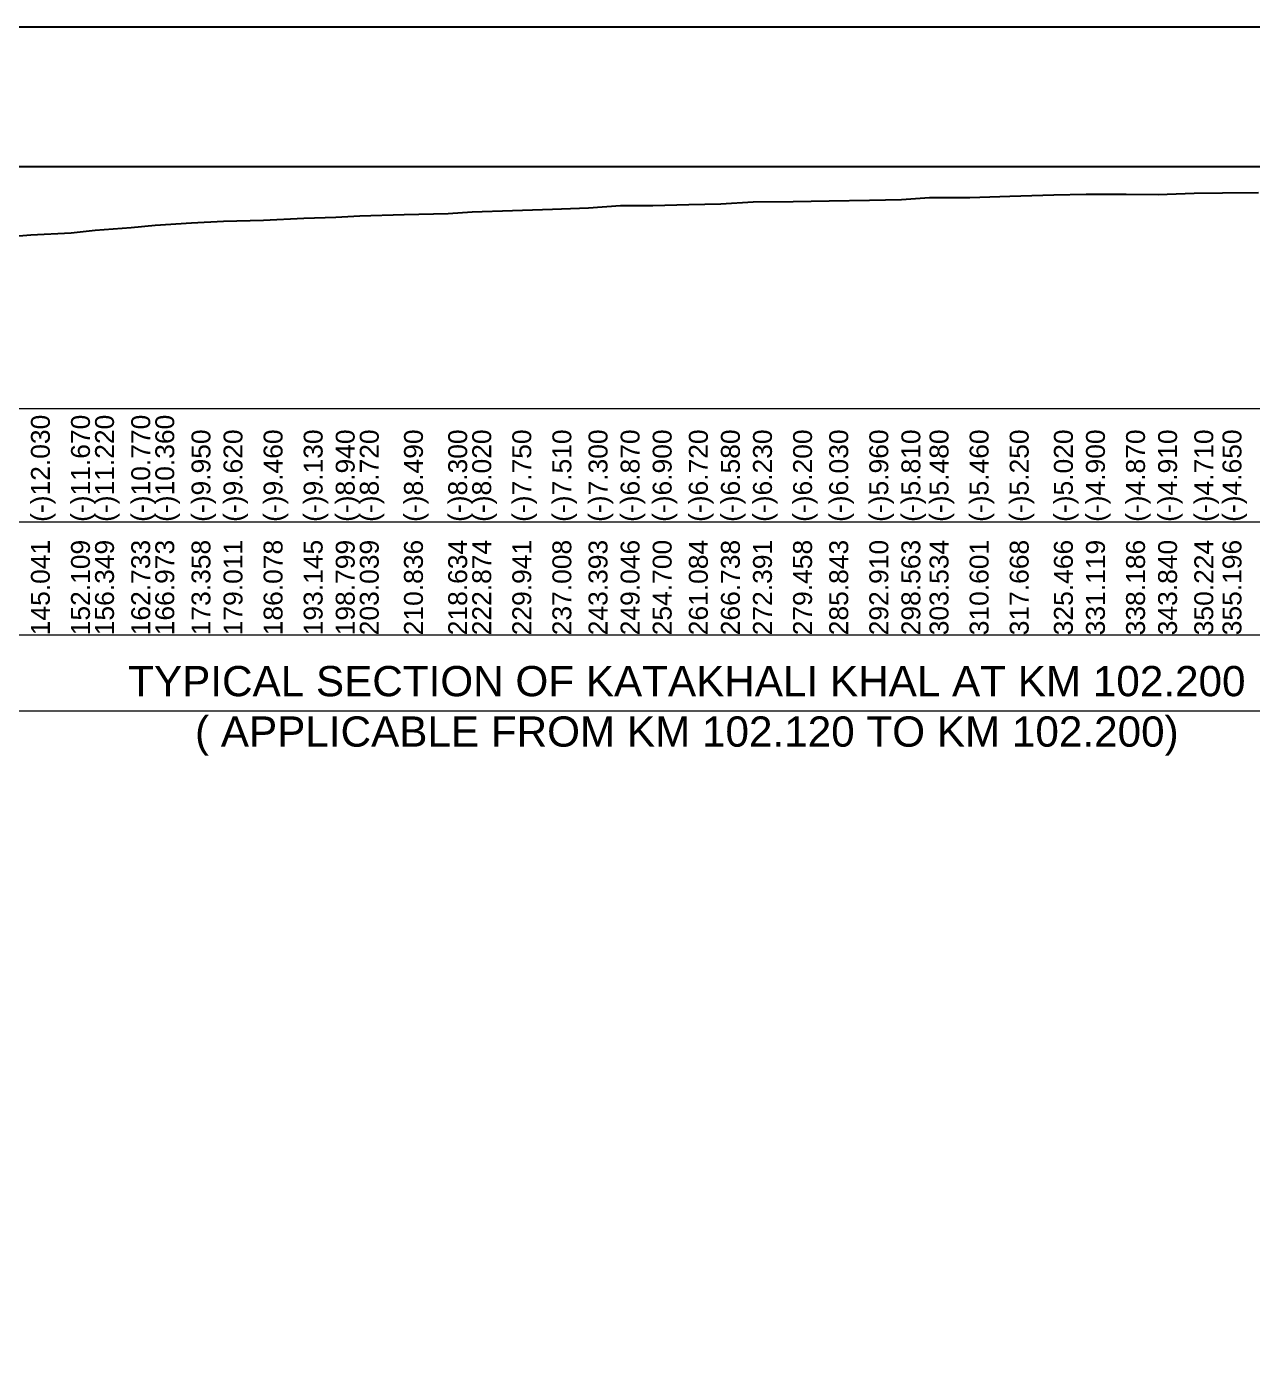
# Model space of a CAD drawing. Header units: inches. Extents: x 89000 to 845000, y -7071 to 18.
# Drawn here: x 208164 to 211407, y -3536 to 0 of the extents above; entities that cross this region are included whole.
import ezdxf

# ---------------------------------------------------------------- set-up
doc = ezdxf.new("R2010")
doc.units = ezdxf.units.IN
doc.header["$LTSCALE"] = 7
doc.header["$MEASUREMENT"] = 0
for name, color, linetype, lineweight in [('Cross section Data Border', 7, 'Continuous', 9), ('Cross Section Labels', 7, 'Continuous', 9), ('Existing_Bed_Level for Xsection', 7, 'Continuous', 25), ('Long Section Labels', 7, 'Continuous', 9)]:
    doc.layers.add(name, color=color, linetype=linetype, lineweight=lineweight)
doc.styles.get("Standard").update_dxf_attribs({"font": 'arial.ttf'})
doc.dimstyles.get("Standard").update_dxf_attribs({"dimtxt": 0.18, "dimasz": 0.18, "dimexe": 0.18, "dimexo": 0.0625, "dimgap": 0.09, "dimtad": 0, "dimtih": 1, "dimtoh": 1, "dimdec": 4, "dimzin": 0, "dimdsep": 46, "dimtxsty": 'Standard', "dimcen": 0.09, "dimadec": 0, "dimazin": 0, "dimtfac": 1, "dimtdec": 4, "dimtofl": 0, "dimtmove": 0, "dimatfit": 3, "dimfxl": 1, "dimtolj": 1, "dimtzin": 0, "dimarcsym": 0})

msp = doc.modelspace()

# ---------------------------------------------------------------- linework, layer by layer
msp.add_lwpolyline([(205000, 0), (215000, 0), (215000, -7071), (205000, -7071)], close=True)
at = {"layer": 'Cross section Data Border'}
msp.add_lwpolyline([(205100, -1009.75), (213921.56154, -1009.75), (213921.56154, -1609.75), (205100, -1609.75)], close=True, dxfattribs=at)
msp.add_lwpolyline([(205100, -1309.75), (213921.56154, -1309.75)], dxfattribs=at)
at = {"layer": 'Cross Section Labels'}
msp.add_lwpolyline([(207750.78077, -1809.75), (209910.78077, -1809.75), (212070.78077, -1809.75)], dxfattribs=at)
at = {"layer": 'Existing_Bed_Level for Xsection'}
for points in [[(206000, -369.75), (213821.56154, -369.75)], [(208090.81922, -557.4), (208175.6206, -550.2), (208281.62771, -544.8), (208345.23453, -538.05), (208440.99365, -531.3), (208504.59578, -525.15), (208600.37017, -519), (208685.16759, -514.05), (208791.16911, -511.65), (208897.17535, -506.7), (208981.9834, -503.85), (209045.59108, -500.55), (209162.54644, -497.1), (209279.51597, -494.25), (209343.11606, -490.05), (209449.11945, -486), (209555.12658, -482.4), (209650.8903, -479.25), (209735.69271, -472.8), (209820.49735, -473.25), (209916.26416, -470.55), (210001.06548, -468.45), (210085.86894, -463.2), (210191.87607, -462.75), (210287.63921, -460.2), (210393.64314, -459.15), (210478.44839, -456.9), (210553.01274, -451.95), (210659.01545, -451.65), (210765.02099, -448.5), (210881.9873, -445.05), (210966.78971, -443.25), (211072.79509, -442.8), (211157.60119, -443.4), (211253.36321, -440.4), (211327.93581, -439.5), (211422.97197, -438.9)]]:
    msp.add_lwpolyline(points, dxfattribs=at)

# ---------------------------------------------------------------- texts
at = {"layer": 'Cross Section Labels', "insert": (209910.78077, -1809.75), "char_height": 80, "attachment_point": 5}
msp.add_mtext('TYPICAL SECTION OF KATAKHALI KHAL AT KM 102.200^J( APPLICABLE FROM KM 102.120 TO KM 102.200)', dxfattribs=at)
at = {"layer": 'Long Section Labels', "char_height": 50, "attachment_point": 1, "rotation": 90}
for s, insert in [('(-)12.030', (208175.6206, -1309.75)), ('(-)11.670', (208281.62771, -1309.75)), ('(-)11.220', (208345.23453, -1309.75)), ('(-)10.770', (208440.99365, -1309.75)), ('(-)10.360', (208504.59578, -1309.75)), ('(-)9.950', (208600.37017, -1309.75)), ('(-)9.620', (208685.16759, -1309.75)), ('(-)9.460', (208791.16911, -1309.75)), ('(-)9.130', (208897.17535, -1309.75)), ('(-)8.940', (208981.9834, -1309.75)), ('(-)8.720', (209045.59108, -1309.75)), ('(-)8.490', (209162.54644, -1309.75)), ('(-)8.300', (209279.51597, -1309.75)), ('(-)8.020', (209343.11606, -1309.75)), ('(-)7.750', (209449.11945, -1309.75)), ('(-)7.510', (209555.12658, -1309.75)), ('(-)7.300', (209650.8903, -1309.75)), ('(-)6.870', (209735.69271, -1309.75)), ('(-)6.900', (209820.49735, -1309.75)), ('(-)6.720', (209916.26416, -1309.75)), ('(-)6.580', (210001.06548, -1309.75)), ('(-)6.230', (210085.86894, -1309.75)), ('(-)6.200', (210191.87607, -1309.75)), ('(-)6.030', (210287.63921, -1309.75)), ('(-)5.960', (210393.64314, -1309.75)), ('(-)5.810', (210478.44839, -1309.75)), ('(-)5.480', (210553.01274, -1309.75)), ('(-)5.460', (210659.01545, -1309.75)), ('(-)5.250', (210765.02099, -1309.75)), ('(-)5.020', (210881.9873, -1309.75)), ('(-)4.900', (210966.78971, -1309.75)), ('(-)4.870', (211072.79509, -1309.75)), ('(-)4.910', (211157.60119, -1309.75)), ('(-)4.710', (211253.36321, -1309.75)), ('(-)4.650', (211327.93581, -1309.75)), ('145.041', (208175.6206, -1609.75)), ('152.109', (208281.62771, -1609.75)), ('156.349', (208345.23453, -1609.75)), ('162.733', (208440.99365, -1609.75)), ('166.973', (208504.59578, -1609.75)), ('173.358', (208600.37017, -1609.75)), ('179.011', (208685.16759, -1609.75)), ('186.078', (208791.16911, -1609.75)), ('193.145', (208897.17535, -1609.75)), ('198.799', (208981.9834, -1609.75)), ('203.039', (209045.59108, -1609.75)), ('210.836', (209162.54644, -1609.75)), ('218.634', (209279.51597, -1609.75)), ('222.874', (209343.11606, -1609.75)), ('229.941', (209449.11945, -1609.75)), ('237.008', (209555.12658, -1609.75)), ('243.393', (209650.8903, -1609.75)), ('249.046', (209735.69271, -1609.75)), ('254.700', (209820.49735, -1609.75)), ('261.084', (209916.26416, -1609.75)), ('266.738', (210001.06548, -1609.75)), ('272.391', (210085.86894, -1609.75)), ('279.458', (210191.87607, -1609.75)), ('285.843', (210287.63921, -1609.75)), ('292.910', (210393.64314, -1609.75)), ('298.563', (210478.44839, -1609.75)), ('303.534', (210553.01274, -1609.75)), ('310.601', (210659.01545, -1609.75)), ('317.668', (210765.02099, -1609.75)), ('325.466', (210881.9873, -1609.75)), ('331.119', (210966.78971, -1609.75)), ('338.186', (211072.79509, -1609.75)), ('343.840', (211157.60119, -1609.75)), ('350.224', (211253.36321, -1609.75)), ('355.196', (211327.93581, -1609.75))]:
    msp.add_mtext(s, dxfattribs=dict(at, insert=insert))

# ---------------------------------------------------------------- leaders
at = {"layer": 'Cross Section Labels', "annotation_type": 0, "has_hookline": 1, "hookline_direction": 0}
for points, text_width in [([(206522.30105, -416.82298), (206522.30105, -324.75), (206822.21105, -324.75)], 2510.77763), ([(206678.8475, -501.10472), (206678.8475, -354.75), (206978.7575, -354.75)], 2345.7367)]:
    msp.add_leader(points, dimstyle='Standard', override={"dimasz": 72}, dxfattribs=dict(at, text_width=text_width))

doc.saveas('drawing.dxf')
